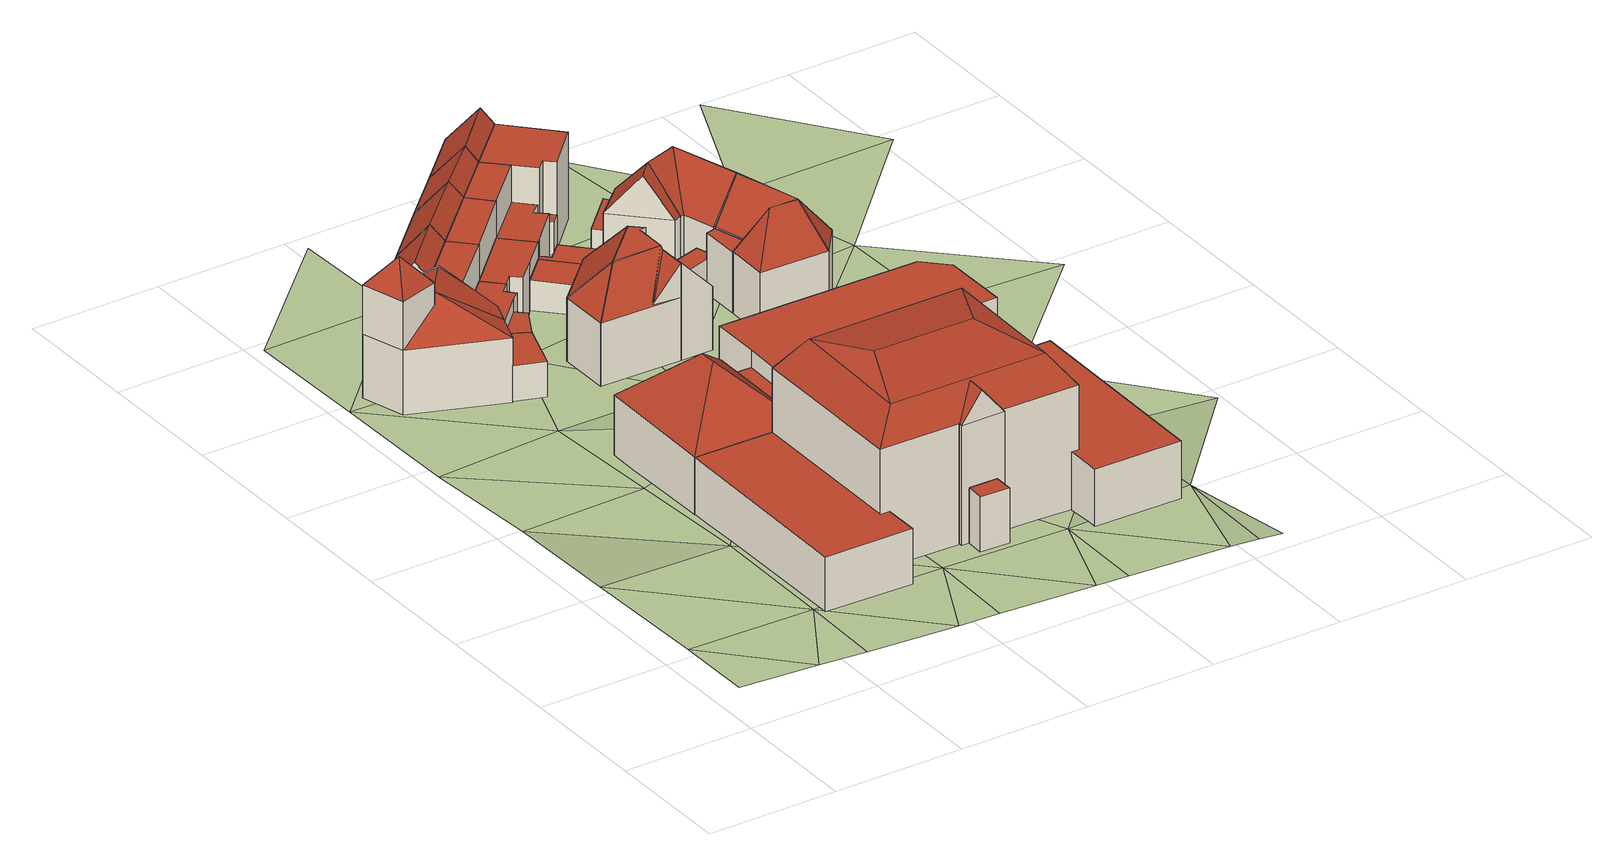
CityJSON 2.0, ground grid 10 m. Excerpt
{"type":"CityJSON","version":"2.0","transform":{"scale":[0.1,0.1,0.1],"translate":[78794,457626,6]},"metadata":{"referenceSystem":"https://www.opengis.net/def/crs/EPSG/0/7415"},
"CityObjects":{
"building1":{"type":"Building","attributes":{"validity":"0"},"children":["building1-1","building1-2","building1-3","building1-4"]},
"building1-1":{"type":"BuildingPart","attributes":{"roofType":"1120","RelativeEavesHeight":3.69,"RelativeRidgeHeight":5.79,"AbsoluteEavesHeight":15.17,"AbsoluteRidgeHeight":17.27,"validity":"0"},"parents":["building1"],"geometry":[{"type":"Solid","lod":"2","boundaries":[[[[0,1,2,3]],[[1,4,5,2]],[[4,6,7,5]],[[6,0,3,7]],[[1,0,8]],[[4,1,8]],[[6,4,8]],[[0,6,8]],[[3,2,5,7]]]],"semantics":{"surfaces":[{"type":"WallSurface"},{"type":"RoofSurface","Direction":74.33,"Slope":38.34},{"type":"RoofSurface","Direction":164.12,"Slope":39.26},{"type":"RoofSurface","Direction":254.25,"Slope":38.2},{"type":"RoofSurface","Direction":344.29,"Slope":38.95},{"type":"GroundSurface"}],"values":[[0,0,0,0,1,2,3,4,5]]}}]},
"building1-2":{"type":"BuildingPart","attributes":{"roofType":"1000","RelativeEavesHeight":2.67,"RelativeRidgeHeight":2.67,"AbsoluteEavesHeight":9.36,"AbsoluteRidgeHeight":9.36,"validity":"0"},"parents":["building1"],"geometry":[{"type":"Solid","lod":"2","boundaries":[[[[9,10,11,12]],[[10,13,14,11]],[[13,15,16,14]],[[15,9,12,16]],[[15,13,10,9]],[[12,11,14,16]]]],"semantics":{"surfaces":[{"type":"WallSurface"},{"type":"RoofSurface","Direction":0,"Slope":90},{"type":"GroundSurface"}],"values":[[0,0,0,0,1,2]]}}]},
"building1-3":{"type":"BuildingPart","attributes":{"roofType":"1030","RelativeEavesHeight":4.89,"RelativeRidgeHeight":7.64,"AbsoluteEavesHeight":11.48,"AbsoluteRidgeHeight":14.23,"validity":"0"},"parents":["building1"],"geometry":[{"type":"Solid","lod":"2","boundaries":[[[[17,18,19,20]],[[18,7,21,19]],[[7,22,23,21]],[[22,17,20,23]],[[7,18,24]],[[17,22,25]],[[18,17,25,24]],[[22,7,24,25]],[[20,19,21,23]]]],"semantics":{"surfaces":[{"type":"WallSurface"},{"type":"RoofSurface","Direction":123.07,"Slope":57.16},{"type":"RoofSurface","Direction":313.42,"Slope":56.73},{"type":"GroundSurface"}],"values":[[0,0,0,0,0,0,1,2,3]]}}]},
"building1-4":{"type":"BuildingPart","attributes":{"roofType":"1130","RelativeEavesHeight":4.86,"RelativeRidgeHeight":7.61,"AbsoluteEavesHeight":11.48,"AbsoluteRidgeHeight":14.23,"validity":"0"},"parents":["building1"],"geometry":[{"type":"Solid","lod":"2","boundaries":[[[[18,26,27,19]],[[26,5,28,27]],[[5,7,21,28]],[[7,18,19,21]],[[5,26,29]],[[18,7,24]],[[26,18,24,29]],[[7,5,29,24]],[[19,27,28,21]]]],"semantics":{"surfaces":[{"type":"WallSurface"},{"type":"RoofSurface","Direction":200.75,"Slope":42.37},{"type":"RoofSurface","Direction":109.12,"Slope":59.62},{"type":"RoofSurface","Direction":254.69,"Slope":53.51},{"type":"GroundSurface"}],"values":[[0,0,0,0,1,0,2,3,4]]}}]},
"building2":{"type":"Building","attributes":{"validity":"0"},"children":["building2-1","building2-2","building2-3","building2-4"]},
"building2-1":{"type":"BuildingPart","attributes":{"roofType":"1000","RelativeEavesHeight":3.68,"RelativeRidgeHeight":3.68,"AbsoluteEavesHeight":10.32,"AbsoluteRidgeHeight":10.32,"validity":"0"},"parents":["building2"],"geometry":[{"type":"Solid","lod":"2","boundaries":[[[[30,31,32,20]],[[31,33,34,32]],[[33,35,36,34]],[[35,37,38,36]],[[37,39,40,38]],[[39,41,42,40]],[[41,43,44,42]],[[43,30,20,44]],[[43,41,39,37,35,33,31,30]],[[20,32,34,36,38,40,42,44]]]],"semantics":{"surfaces":[{"type":"WallSurface"},{"type":"RoofSurface","Direction":0,"Slope":90},{"type":"GroundSurface"}],"values":[[0,0,0,0,0,0,0,0,1,2]]}}]},
"building2-2":{"type":"BuildingPart","attributes":{"roofType":"1000","RelativeEavesHeight":2.67,"RelativeRidgeHeight":2.67,"AbsoluteEavesHeight":9.36,"AbsoluteRidgeHeight":9.36,"validity":"0"},"parents":["building2"],"geometry":[{"type":"Solid","lod":"2","boundaries":[[[[45,46,47,48]],[[46,10,11,47]],[[10,49,50,11]],[[49,45,48,50]],[[49,10,46,45]],[[48,47,11,50]]]],"semantics":{"surfaces":[{"type":"WallSurface"},{"type":"RoofSurface","Direction":0,"Slope":90},{"type":"GroundSurface"}],"values":[[0,0,0,0,1,2]]}}]},
"building2-3":{"type":"BuildingPart","attributes":{"roofType":"1030","RelativeEavesHeight":5.74,"RelativeRidgeHeight":7.67,"AbsoluteEavesHeight":12.3,"AbsoluteRidgeHeight":14.23,"validity":"0"},"parents":["building2"],"geometry":[{"type":"Solid","lod":"2","boundaries":[[[[22,51,52,23]],[[51,53,54,52]],[[53,55,56,54]],[[55,22,23,56]],[[53,51,57]],[[22,55,58]],[[51,22,58,57]],[[55,53,57,58]],[[23,52,54,56]]]],"semantics":{"surfaces":[{"type":"WallSurface"},{"type":"RoofSurface","Direction":315.61,"Slope":40.12},{"type":"RoofSurface","Direction":135.58,"Slope":42.46},{"type":"GroundSurface"}],"values":[[0,0,0,0,0,0,1,2,3]]}}]},
"building2-4":{"type":"BuildingPart","attributes":{"roofType":"1000","RelativeEavesHeight":6.51,"RelativeRidgeHeight":6.51,"AbsoluteEavesHeight":13.12,"AbsoluteRidgeHeight":13.12,"validity":"0"},"parents":["building2"],"geometry":[{"type":"Solid","lod":"2","boundaries":[[[[55,53,54,56]],[[53,59,34,54]],[[59,60,32,34]],[[60,55,56,32]],[[60,59,53,55]],[[56,54,34,32]]]],"semantics":{"surfaces":[{"type":"WallSurface"},{"type":"RoofSurface","Direction":0,"Slope":90},{"type":"GroundSurface"}],"values":[[0,0,0,0,1,2]]}}]},
"building3":{"type":"Building","attributes":{"validity":"0"},"children":["building3-1","building3-2","building3-3","building3-4","building3-5","building3-6","building3-7","building3-8"]},
"building3-1":{"type":"BuildingPart","attributes":{"roofType":"1000","RelativeEavesHeight":4.21,"RelativeRidgeHeight":4.21,"AbsoluteEavesHeight":11.55,"AbsoluteRidgeHeight":11.55,"validity":"0"},"parents":["building3"],"geometry":[{"type":"Solid","lod":"2","boundaries":[[[[61,62,63,64]],[[62,65,66,63]],[[65,67,68,66]],[[67,61,64,68]],[[67,65,62,61]],[[64,63,66,68]]]],"semantics":{"surfaces":[{"type":"WallSurface"},{"type":"RoofSurface","Direction":181.64,"Slope":90},{"type":"GroundSurface"}],"values":[[0,0,0,0,1,2]]}}]},
"building3-2":{"type":"BuildingPart","attributes":{"roofType":"1040","RelativeEavesHeight":4.62,"RelativeRidgeHeight":8.44,"AbsoluteEavesHeight":11.55,"AbsoluteRidgeHeight":15.37,"validity":"0"},"parents":["building3"],"geometry":[{"type":"Solid","lod":"2","boundaries":[[[[69,70,71,72]],[[70,73,74,71]],[[73,75,76,74]],[[75,69,72,76]],[[73,70,77]],[[69,75,78]],[[70,69,78,77]],[[75,73,77,78]],[[72,71,74,76]]]],"semantics":{"surfaces":[{"type":"WallSurface"},{"type":"RoofSurface","Direction":0.863,"Slope":47.85},{"type":"RoofSurface","Direction":180.59,"Slope":47.85},{"type":"RoofSurface","Direction":270.78,"Slope":47.85},{"type":"RoofSurface","Direction":90.68,"Slope":47.85},{"type":"GroundSurface"}],"values":[[0,0,0,0,1,2,3,4,5]]}}]},
"building3-3":{"type":"BuildingPart","attributes":{"roofType":"1000","RelativeEavesHeight":5.92,"RelativeRidgeHeight":5.92,"AbsoluteEavesHeight":12.55,"AbsoluteRidgeHeight":12.55,"validity":"0"},"parents":["building3"],"geometry":[{"type":"Solid","lod":"2","boundaries":[[[[79,80,81,82]],[[80,83,84,81]],[[83,85,86,84]],[[85,87,88,86]],[[87,89,90,88]],[[89,91,92,90]],[[91,79,82,92]],[[91,89,87,85,83,80,79]],[[82,81,84,86,88,90,92]]]],"semantics":{"surfaces":[{"type":"WallSurface"},{"type":"RoofSurface","Direction":180,"Slope":90},{"type":"GroundSurface"}],"values":[[0,0,0,0,0,0,0,1,2]]}}]},
"building3-4":{"type":"BuildingPart","attributes":{"roofType":"1060","RelativeEavesHeight":9.55,"RelativeRidgeHeight":12.7,"AbsoluteEavesHeight":16.43,"AbsoluteRidgeHeight":19.58,"validity":"0"},"parents":["building3"],"geometry":[{"type":"Solid","lod":"2","boundaries":[[[[93,94,95,96]],[[94,97,98,95]],[[97,99,100,98]],[[99,93,96,100]],[[94,93,101,102]],[[97,94,102,103]],[[99,97,103,104]],[[93,99,104,101]],[[102,101,105,106]],[[103,102,106]],[[104,103,106,105]],[[101,104,105]],[[96,95,98,100]]]],"semantics":{"surfaces":[{"type":"WallSurface"},{"type":"RoofSurface","Direction":180.62,"Slope":32.05},{"type":"RoofSurface","Direction":271.02,"Slope":39.34},{"type":"RoofSurface","Direction":0.504,"Slope":33.04},{"type":"RoofSurface","Direction":90.99,"Slope":36.87},{"type":"RoofSurface","Direction":180.5,"Slope":79.78},{"type":"RoofSurface","Direction":271.7,"Slope":64.58},{"type":"RoofSurface","Direction":0.412,"Slope":79.71},{"type":"RoofSurface","Direction":91.05,"Slope":69.43},{"type":"GroundSurface"}],"values":[[0,0,0,0,1,2,3,4,5,6,7,8,9]]}}]},
"building3-5":{"type":"BuildingPart","attributes":{"roofType":"1000","RelativeEavesHeight":4.55,"RelativeRidgeHeight":4.55,"AbsoluteEavesHeight":11.25,"AbsoluteRidgeHeight":11.25,"validity":"0"},"parents":["building3"],"geometry":[{"type":"Solid","lod":"2","boundaries":[[[[107,108,109,110]],[[108,111,112,109]],[[111,113,114,112]],[[113,115,116,114]],[[115,117,118,116]],[[117,107,110,118]],[[117,115,113,111,108,107]],[[110,109,112,114,116,118]]]],"semantics":{"surfaces":[{"type":"WallSurface"},{"type":"RoofSurface","Direction":0,"Slope":90},{"type":"GroundSurface"}],"values":[[0,0,0,0,0,0,1,2]]}}]},
"building3-6":{"type":"BuildingPart","attributes":{"roofType":"1000","RelativeEavesHeight":4.83,"RelativeRidgeHeight":4.83,"AbsoluteEavesHeight":11.55,"AbsoluteRidgeHeight":11.55,"validity":"0"},"parents":["building3"],"geometry":[{"type":"Solid","lod":"2","boundaries":[[[[119,120,121,116]],[[120,122,123,121]],[[122,124,125,123]],[[124,126,127,125]],[[126,128,129,127]],[[128,130,131,129]],[[130,119,116,131]],[[130,128,126,124,122,120,119]],[[116,121,123,125,127,129,131]]]],"semantics":{"surfaces":[{"type":"WallSurface"},{"type":"RoofSurface","Direction":97.12,"Slope":90},{"type":"GroundSurface"}],"values":[[0,0,0,0,0,0,0,1,2]]}}]},
"building3-7":{"type":"BuildingPart","attributes":{"roofType":"1000","RelativeEavesHeight":4.31,"RelativeRidgeHeight":4.31,"AbsoluteEavesHeight":11.55,"AbsoluteRidgeHeight":11.55,"validity":"0"},"parents":["building3"],"geometry":[{"type":"Solid","lod":"2","boundaries":[[[[132,133,134,135]],[[133,136,137,134]],[[136,138,139,137]],[[138,140,141,139]],[[140,69,142,141]],[[69,132,135,142]],[[69,140,138,136,133,132]],[[135,134,137,139,141,142]]]],"semantics":{"surfaces":[{"type":"WallSurface"},{"type":"RoofSurface","Direction":180,"Slope":90},{"type":"GroundSurface"}],"values":[[0,0,0,0,0,0,1,2]]}}]},
"building3-8":{"type":"BuildingPart","attributes":{"roofType":"1130","RelativeEavesHeight":9.1,"RelativeRidgeHeight":11.24,"AbsoluteEavesHeight":16.43,"AbsoluteRidgeHeight":18.58,"validity":"0"},"parents":["building3"],"geometry":[{"type":"Solid","lod":"2","boundaries":[[[[143,144,145,146]],[[144,147,148,145]],[[147,149,150,148]],[[149,143,146,150]],[[147,144,151]],[[143,149,152]],[[144,143,152,151]],[[149,147,151,152]],[[146,145,148,150]]]],"semantics":{"surfaces":[{"type":"WallSurface"},{"type":"RoofSurface","Direction":0.676,"Slope":-33.05},{"type":"RoofSurface","Direction":270.74,"Slope":36.97},{"type":"RoofSurface","Direction":90.92,"Slope":39.34},{"type":"GroundSurface"}],"values":[[0,0,0,0,1,0,2,3,4]]}}]},
"building4":{"type":"Building","attributes":{"validity":"0"},"children":["building4-1","building4-2","building4-3","building4-4"]},
"building4-1":{"type":"BuildingPart","attributes":{"roofType":"1000","RelativeEavesHeight":2.34,"RelativeRidgeHeight":2.34,"AbsoluteEavesHeight":9.02,"AbsoluteRidgeHeight":9.02,"validity":"0"},"parents":["building4"],"geometry":[{"type":"Solid","lod":"2","boundaries":[[[[153,154,155,156]],[[154,157,158,155]],[[157,159,160,158]],[[159,161,162,160]],[[161,163,164,162]],[[163,165,166,164]],[[165,153,156,166]],[[165,163,161,159,157,154,153]],[[156,155,158,160,162,164,166]]]],"semantics":{"surfaces":[{"type":"WallSurface"},{"type":"RoofSurface","Direction":169.02,"Slope":90},{"type":"GroundSurface"}],"values":[[0,0,0,0,0,0,0,1,2]]}}]},
"building4-2":{"type":"BuildingPart","attributes":{"roofType":"1000","RelativeEavesHeight":3.69,"RelativeRidgeHeight":3.69,"AbsoluteEavesHeight":10.32,"AbsoluteRidgeHeight":10.32,"validity":"0"},"parents":["building4"],"geometry":[{"type":"Solid","lod":"2","boundaries":[[[[167,168,169,170]],[[168,171,172,169]],[[171,35,36,172]],[[35,33,34,36]],[[33,173,174,34]],[[173,175,176,174]],[[175,167,170,176]],[[175,173,33,35,171,168,167]],[[170,169,172,36,34,174,176]]]],"semantics":{"surfaces":[{"type":"WallSurface"},{"type":"RoofSurface","Direction":0,"Slope":90},{"type":"GroundSurface"}],"values":[[0,0,0,0,0,0,0,1,2]]}}]},
"building4-3":{"type":"BuildingPart","attributes":{"roofType":"1030","RelativeEavesHeight":5.78,"RelativeRidgeHeight":7.71,"AbsoluteEavesHeight":12.3,"AbsoluteRidgeHeight":14.23,"validity":"0"},"parents":["building4"],"geometry":[{"type":"Solid","lod":"2","boundaries":[[[[177,53,178,179]],[[53,51,180,178]],[[51,181,182,180]],[[181,177,179,182]],[[51,53,57]],[[177,181,183]],[[53,177,183,57]],[[181,51,57,183]],[[179,178,180,182]]]],"semantics":{"surfaces":[{"type":"WallSurface"},{"type":"RoofSurface","Direction":136.17,"Slope":42.08},{"type":"RoofSurface","Direction":316.2,"Slope":40.21},{"type":"GroundSurface"}],"values":[[0,0,0,0,0,0,1,2,3]]}}]},
"building4-4":{"type":"BuildingPart","attributes":{"roofType":"1000","RelativeEavesHeight":6.52,"RelativeRidgeHeight":6.52,"AbsoluteEavesHeight":13.12,"AbsoluteRidgeHeight":13.12,"validity":"0"},"parents":["building4"],"geometry":[{"type":"Solid","lod":"2","boundaries":[[[[53,177,184,54]],[[177,185,174,184]],[[185,59,34,174]],[[59,53,54,34]],[[59,185,177,53]],[[54,184,174,34]]]],"semantics":{"surfaces":[{"type":"WallSurface"},{"type":"RoofSurface","Direction":0,"Slope":90},{"type":"GroundSurface"}],"values":[[0,0,0,0,1,2]]}}]},
"building5":{"type":"Building","attributes":{"validity":"0"},"children":["building5-1","building5-2","building5-3","building5-4","building5-5","building5-6","building5-7"]},
"building5-1":{"type":"BuildingPart","attributes":{"roofType":"1000","RelativeEavesHeight":2.31,"RelativeRidgeHeight":2.31,"AbsoluteEavesHeight":9.02,"AbsoluteRidgeHeight":9.02,"validity":"0"},"parents":["building5"],"geometry":[{"type":"Solid","lod":"2","boundaries":[[[[186,187,188,189]],[[187,159,160,188]],[[159,190,191,160]],[[190,186,189,191]],[[190,159,187,186]],[[189,188,160,191]]]],"semantics":{"surfaces":[{"type":"WallSurface"},{"type":"RoofSurface","Direction":0,"Slope":90},{"type":"GroundSurface"}],"values":[[0,0,0,0,1,2]]}}]},
"building5-2":{"type":"BuildingPart","attributes":{"roofType":"1010","RelativeEavesHeight":6.11,"RelativeRidgeHeight":7.4,"AbsoluteEavesHeight":12.78,"AbsoluteRidgeHeight":14.07,"validity":"0"},"parents":["building5"],"geometry":[{"type":"Solid","lod":"2","boundaries":[[[[192,193,194,195]],[[193,196,197,194]],[[196,198,199,197]],[[198,192,195,199]],[[198,196,193,192]],[[195,194,197,199]]]],"semantics":{"surfaces":[{"type":"WallSurface"},{"type":"RoofSurface","Direction":90.22,"Slope":43.89},{"type":"GroundSurface"}],"values":[[0,0,0,0,1,2]]}}]},
"building5-3":{"type":"BuildingPart","attributes":{"roofType":"1000","RelativeEavesHeight":7.64,"RelativeRidgeHeight":7.64,"AbsoluteEavesHeight":14.33,"AbsoluteRidgeHeight":14.33,"validity":"0"},"parents":["building5"],"geometry":[{"type":"Solid","lod":"2","boundaries":[[[[200,201,202,203]],[[201,204,194,202]],[[204,205,206,194]],[[205,207,208,206]],[[207,200,203,208]],[[207,205,204,201,200]],[[203,202,194,206,208]]]],"semantics":{"surfaces":[{"type":"WallSurface"},{"type":"RoofSurface","Direction":0,"Slope":90},{"type":"GroundSurface"}],"values":[[0,0,0,0,0,1,2]]}}]},
"building5-4":{"type":"BuildingPart","attributes":{"roofType":"1010","RelativeEavesHeight":6.21,"RelativeRidgeHeight":7.63,"AbsoluteEavesHeight":12.91,"AbsoluteRidgeHeight":14.33,"validity":"0"},"parents":["building5"],"geometry":[{"type":"Solid","lod":"2","boundaries":[[[[209,210,191,211]],[[210,200,203,191]],[[200,207,208,203]],[[207,209,211,208]],[[207,200,210,209]],[[211,191,203,208]]]],"semantics":{"surfaces":[{"type":"WallSurface"},{"type":"RoofSurface","Direction":315.21,"Slope":46.21},{"type":"GroundSurface"}],"values":[[0,0,0,0,1,2]]}}]},
"building5-5":{"type":"BuildingPart","attributes":{"roofType":"1010","RelativeEavesHeight":5.75,"RelativeRidgeHeight":7.64,"AbsoluteEavesHeight":12.44,"AbsoluteRidgeHeight":14.33,"validity":"0"},"parents":["building5"],"geometry":[{"type":"Solid","lod":"2","boundaries":[[[[207,212,213,208]],[[212,209,211,213]],[[209,207,208,211]],[[209,212,207]],[[208,213,211]]]],"semantics":{"surfaces":[{"type":"WallSurface"},{"type":"RoofSurface","Direction":270.23,"Slope":40.96},{"type":"GroundSurface"}],"values":[[0,0,0,1,2]]}}]},
"building5-6":{"type":"BuildingPart","attributes":{"roofType":"1010","RelativeEavesHeight":6.23,"RelativeRidgeHeight":7.65,"AbsoluteEavesHeight":12.91,"AbsoluteRidgeHeight":14.33,"validity":"0"},"parents":["building5"],"geometry":[{"type":"Solid","lod":"2","boundaries":[[[[214,212,213,195]],[[212,207,208,213]],[[207,205,206,208]],[[205,214,195,206]],[[205,207,212,214]],[[195,213,208,206]]]],"semantics":{"surfaces":[{"type":"WallSurface"},{"type":"RoofSurface","Direction":180.33,"Slope":39.33},{"type":"GroundSurface"}],"values":[[0,0,0,0,1,2]]}}]},
"building5-7":{"type":"BuildingPart","attributes":{"roofType":"1010","RelativeEavesHeight":1.72,"RelativeRidgeHeight":2.58,"AbsoluteEavesHeight":13.21,"AbsoluteRidgeHeight":14.07,"validity":"0"},"parents":["building5"],"geometry":[{"type":"Solid","lod":"2","boundaries":[[[[215,216,217]],[[215,192,214,216]],[[192,217,214]],[[192,215,217]],[[217,216,214]]]],"semantics":{"surfaces":[{"type":"WallSurface"},{"type":"RoofSurface","Direction":270.45,"Slope":40.01},{"type":"GroundSurface"}],"values":[[0,0,0,1,2]]}}]},
"building6":{"type":"Building","attributes":{"validity":"0"},"children":["building6-1","building6-2","building6-3","building6-4"]},
"building6-1":{"type":"BuildingPart","attributes":{"roofType":"1030","RelativeEavesHeight":5.82,"RelativeRidgeHeight":7.75,"AbsoluteEavesHeight":12.3,"AbsoluteRidgeHeight":14.23,"validity":"0"},"parents":["building6"],"geometry":[{"type":"Solid","lod":"2","boundaries":[[[[218,177,179,219]],[[177,181,182,179]],[[181,220,221,182]],[[220,218,219,221]],[[181,177,183]],[[218,220,222]],[[177,218,222,183]],[[220,181,183,222]],[[219,179,182,221]]]],"semantics":{"surfaces":[{"type":"WallSurface"},{"type":"RoofSurface","Direction":135.7,"Slope":41.37},{"type":"RoofSurface","Direction":315.73,"Slope":40.43},{"type":"GroundSurface"}],"values":[[0,0,0,0,0,0,1,2,3]]}}]},
"building6-2":{"type":"BuildingPart","attributes":{"roofType":"1000","RelativeEavesHeight":6.56,"RelativeRidgeHeight":6.56,"AbsoluteEavesHeight":13.12,"AbsoluteRidgeHeight":13.12,"validity":"0"},"parents":["building6"],"geometry":[{"type":"Solid","lod":"2","boundaries":[[[[177,218,223,184]],[[218,224,225,223]],[[224,185,174,225]],[[185,177,184,174]],[[185,224,218,177]],[[184,223,225,174]]]],"semantics":{"surfaces":[{"type":"WallSurface"},{"type":"RoofSurface","Direction":0,"Slope":90},{"type":"GroundSurface"}],"values":[[0,0,0,0,1,2]]}}]},
"building6-3":{"type":"BuildingPart","attributes":{"roofType":"1000","RelativeEavesHeight":3.71,"RelativeRidgeHeight":3.71,"AbsoluteEavesHeight":10.32,"AbsoluteRidgeHeight":10.32,"validity":"0"},"parents":["building6"],"geometry":[{"type":"Solid","lod":"2","boundaries":[[[[173,226,225,174]],[[226,227,228,225]],[[227,229,230,228]],[[229,231,232,230]],[[231,233,234,232]],[[233,175,176,234]],[[175,173,174,176]],[[175,233,231,229,227,226,173]],[[174,225,228,230,232,234,176]]]],"semantics":{"surfaces":[{"type":"WallSurface"},{"type":"RoofSurface","Direction":0,"Slope":90},{"type":"GroundSurface"}],"values":[[0,0,0,0,0,0,0,1,2]]}}]},
"building6-4":{"type":"BuildingPart","attributes":{"roofType":"1000","RelativeEavesHeight":2.35,"RelativeRidgeHeight":2.35,"AbsoluteEavesHeight":9.02,"AbsoluteRidgeHeight":9.02,"validity":"0"},"parents":["building6"],"geometry":[{"type":"Solid","lod":"2","boundaries":[[[[235,236,237,238]],[[236,239,240,237]],[[239,241,242,240]],[[241,153,156,242]],[[153,165,166,156]],[[165,235,238,166]],[[165,153,241,239,236,235]],[[238,237,240,242,156,166]]]],"semantics":{"surfaces":[{"type":"WallSurface"},{"type":"RoofSurface","Direction":0,"Slope":90},{"type":"GroundSurface"}],"values":[[0,0,0,0,0,0,1,2]]}}]},
"building7":{"type":"Building","attributes":{"validity":"0"},"children":["building7-1","building7-2","building7-3"]},
"building7-1":{"type":"BuildingPart","attributes":{"roofType":"1000","RelativeEavesHeight":2.52,"RelativeRidgeHeight":2.52,"AbsoluteEavesHeight":9.13,"AbsoluteRidgeHeight":9.13,"validity":"0"},"parents":["building7"],"geometry":[{"type":"Solid","lod":"2","boundaries":[[[[243,244,245,246]],[[244,247,248,245]],[[247,249,250,248]],[[249,243,246,250]],[[249,247,244,243]],[[246,245,248,250]]]],"semantics":{"surfaces":[{"type":"WallSurface"},{"type":"RoofSurface","Direction":0,"Slope":90},{"type":"GroundSurface"}],"values":[[0,0,0,0,1,2]]}}]},
"building7-2":{"type":"BuildingPart","attributes":{"roofType":"1000","RelativeEavesHeight":6.62,"RelativeRidgeHeight":6.62,"AbsoluteEavesHeight":13.12,"AbsoluteRidgeHeight":13.12,"validity":"0"},"parents":["building7"],"geometry":[{"type":"Solid","lod":"2","boundaries":[[[[251,252,253,254]],[[252,218,219,253]],[[218,255,256,219]],[[255,257,258,256]],[[257,259,260,258]],[[259,251,254,260]],[[259,257,255,218,252,251]],[[254,253,219,256,258,260]]]],"semantics":{"surfaces":[{"type":"WallSurface"},{"type":"RoofSurface","Direction":0,"Slope":90},{"type":"GroundSurface"}],"values":[[0,0,0,0,0,0,1,2]]}}]},
"building7-3":{"type":"BuildingPart","attributes":{"roofType":"1030","RelativeEavesHeight":5.87,"RelativeRidgeHeight":7.8,"AbsoluteEavesHeight":12.3,"AbsoluteRidgeHeight":14.23,"validity":"0"},"parents":["building7"],"geometry":[{"type":"Solid","lod":"2","boundaries":[[[[220,261,262,263]],[[261,255,264,262]],[[255,218,265,264]],[[218,220,263,265]],[[255,261,266]],[[220,218,222]],[[261,220,222,266]],[[218,255,266,222]],[[263,262,264,265]]]],"semantics":{"surfaces":[{"type":"WallSurface"},{"type":"RoofSurface","Direction":315.84,"Slope":40.22},{"type":"RoofSurface","Direction":135.81,"Slope":41.7},{"type":"GroundSurface"}],"values":[[0,0,0,0,0,0,1,2,3]]}}]},
"building8":{"type":"Building","attributes":{"validity":"0"},"children":["building8-1","building8-2","building8-3","building8-4","building8-5"]},
"building8-1":{"type":"BuildingPart","attributes":{"roofType":"1000","RelativeEavesHeight":2.52,"RelativeRidgeHeight":2.52,"AbsoluteEavesHeight":9.15,"AbsoluteRidgeHeight":9.15,"validity":"0"},"parents":["building8"],"geometry":[{"type":"Solid","lod":"2","boundaries":[[[[267,268,269,270]],[[268,271,272,269]],[[271,273,274,272]],[[273,267,270,274]],[[273,271,268,267]],[[270,269,272,274]]]],"semantics":{"surfaces":[{"type":"WallSurface"},{"type":"RoofSurface","Direction":0,"Slope":90},{"type":"GroundSurface"}],"values":[[0,0,0,0,1,2]]}}]},
"building8-2":{"type":"BuildingPart","attributes":{"roofType":"1030","RelativeEavesHeight":4.83,"RelativeRidgeHeight":7.85,"AbsoluteEavesHeight":11.33,"AbsoluteRidgeHeight":14.36,"validity":"0"},"parents":["building8"],"geometry":[{"type":"Solid","lod":"2","boundaries":[[[[275,276,277,278]],[[276,279,280,277]],[[279,281,282,280]],[[281,275,278,282]],[[279,276,283]],[[275,281,284]],[[276,275,284,283]],[[281,279,283,284]],[[278,277,280,282]]]],"semantics":{"surfaces":[{"type":"WallSurface"},{"type":"RoofSurface","Direction":73.43,"Slope":37.89},{"type":"RoofSurface","Direction":253.64,"Slope":37.83},{"type":"GroundSurface"}],"values":[[0,0,0,0,0,0,1,2,3]]}}]},
"building8-3":{"type":"BuildingPart","attributes":{"roofType":"1030","RelativeEavesHeight":4.83,"RelativeRidgeHeight":7.85,"AbsoluteEavesHeight":11.33,"AbsoluteRidgeHeight":14.36,"validity":"0"},"parents":["building8"],"geometry":[{"type":"Solid","lod":"2","boundaries":[[[[281,285,286,282]],[[285,287,288,286]],[[287,275,278,288]],[[275,281,282,278]],[[287,285,289]],[[281,275,284]],[[285,281,284,289]],[[275,287,289,284]],[[282,286,288,278]]]],"semantics":{"surfaces":[{"type":"WallSurface"},{"type":"RoofSurface","Direction":163.69,"Slope":43.41},{"type":"RoofSurface","Direction":343.83,"Slope":43.44},{"type":"GroundSurface"}],"values":[[0,0,0,0,0,0,1,2,3]]}}]},
"building8-4":{"type":"BuildingPart","attributes":{"roofType":"1000","RelativeEavesHeight":2.44,"RelativeRidgeHeight":2.44,"AbsoluteEavesHeight":8.93,"AbsoluteRidgeHeight":8.93,"validity":"0"},"parents":["building8"],"geometry":[{"type":"Solid","lod":"2","boundaries":[[[[290,291,292,288]],[[291,293,294,292]],[[293,295,296,294]],[[295,297,298,296]],[[297,299,300,298]],[[299,301,278,300]],[[301,290,288,278]],[[301,299,297,295,293,291,290]],[[288,292,294,296,298,300,278]]]],"semantics":{"surfaces":[{"type":"WallSurface"},{"type":"RoofSurface","Direction":358.29,"Slope":90},{"type":"GroundSurface"}],"values":[[0,0,0,0,0,0,0,1,2]]}}]},
"building8-5":{"type":"BuildingPart","attributes":{"roofType":"1030","RelativeEavesHeight":4.74,"RelativeRidgeHeight":7.76,"AbsoluteEavesHeight":11.33,"AbsoluteRidgeHeight":14.36,"validity":"0"},"parents":["building8"],"geometry":[{"type":"Solid","lod":"2","boundaries":[[[[285,302,303,304]],[[302,305,306,303]],[[305,287,307,306]],[[287,285,304,307]],[[305,302,308]],[[285,287,289]],[[302,285,289,308]],[[287,305,308,289]],[[304,303,306,307]]]],"semantics":{"surfaces":[{"type":"WallSurface"},{"type":"RoofSurface","Direction":141.05,"Slope":38.54},{"type":"RoofSurface","Direction":316.07,"Slope":40.55},{"type":"GroundSurface"}],"values":[[0,0,0,0,0,0,1,2,3]]}}]},
"building9":{"type":"Building","attributes":{"validity":"0"},"children":["building9-1","building9-2","building9-3","building9-4"]},
"building9-1":{"type":"BuildingPart","attributes":{"roofType":"1000","RelativeEavesHeight":4.58,"RelativeRidgeHeight":4.58,"AbsoluteEavesHeight":11.23,"AbsoluteRidgeHeight":11.23,"validity":"0"},"parents":["building9"],"geometry":[{"type":"Solid","lod":"2","boundaries":[[[[309,310,311,312]],[[310,313,314,311]],[[313,315,316,314]],[[315,317,318,316]],[[317,309,312,318]],[[317,315,313,310,309]],[[312,311,314,316,318]]]],"semantics":{"surfaces":[{"type":"WallSurface"},{"type":"RoofSurface","Direction":132.42,"Slope":90},{"type":"GroundSurface"}],"values":[[0,0,0,0,0,1,2]]}}]},
"building9-2":{"type":"BuildingPart","attributes":{"roofType":"1040","RelativeEavesHeight":4.71,"RelativeRidgeHeight":7.74,"AbsoluteEavesHeight":11.33,"AbsoluteRidgeHeight":14.36,"validity":"0"},"parents":["building9"],"geometry":[{"type":"Solid","lod":"2","boundaries":[[[[319,320,321,322]],[[320,323,314,321]],[[323,324,311,314]],[[324,319,322,311]],[[323,320,325]],[[319,324,326]],[[320,319,326,325]],[[324,323,325,326]],[[322,321,314,311]]]],"semantics":{"surfaces":[{"type":"WallSurface"},{"type":"RoofSurface","Direction":270.96,"Slope":36.1},{"type":"RoofSurface","Direction":39.99,"Slope":-22.08},{"type":"RoofSurface","Direction":180.34,"Slope":37.56},{"type":"RoofSurface","Direction":3.2,"Slope":16.07},{"type":"GroundSurface"}],"values":[[0,0,0,0,1,2,3,4,5]]}}]},
"building9-3":{"type":"BuildingPart","attributes":{"roofType":"1130","RelativeEavesHeight":4.74,"RelativeRidgeHeight":7.77,"AbsoluteEavesHeight":11.33,"AbsoluteRidgeHeight":14.36,"validity":"0"},"parents":["building9"],"geometry":[{"type":"Solid","lod":"2","boundaries":[[[[276,327,328,329]],[[327,330,312,328]],[[330,331,318,312]],[[331,276,329,318]],[[330,327,326]],[[276,331,283]],[[327,276,283,326]],[[331,330,326,283]],[[329,328,312,318]]]],"semantics":{"surfaces":[{"type":"WallSurface"},{"type":"RoofSurface","Direction":195.72,"Slope":-10.15},{"type":"RoofSurface","Direction":73.9,"Slope":37.83},{"type":"RoofSurface","Direction":254.34,"Slope":37.01},{"type":"GroundSurface"}],"values":[[0,0,0,0,1,0,2,3,4]]}}]},
"building9-4":{"type":"BuildingPart","attributes":{"roofType":"1120","RelativeEavesHeight":4.74,"RelativeRidgeHeight":7.77,"AbsoluteEavesHeight":11.33,"AbsoluteRidgeHeight":14.36,"validity":"0"},"parents":["building9"],"geometry":[{"type":"Solid","lod":"2","boundaries":[[[[327,319,322,328]],[[319,324,311,322]],[[324,330,312,311]],[[330,327,328,312]],[[319,327,326]],[[324,319,326]],[[330,324,326]],[[327,330,326]],[[328,322,311,312]]]],"semantics":{"surfaces":[{"type":"WallSurface"},{"type":"RoofSurface","Direction":127.23,"Slope":35.03},{"type":"RoofSurface","Direction":219.99,"Slope":22.08},{"type":"RoofSurface","Direction":303.72,"Slope":44.82},{"type":"RoofSurface","Direction":15.72,"Slope":10.15},{"type":"GroundSurface"}],"values":[[0,0,0,0,1,2,3,4,5]]}}]},
"terrain1":{"type":"TINRelief","attributes":{"validity":"0"},"geometry":[{"type":"CompositeSurface","lod":"2","boundaries":[[[332,333,334]],[[335,333,336]],[[333,332,336]],[[337,335,338]],[[332,339,336]],[[335,336,338]],[[340,337,341]],[[342,336,339]],[[337,338,341]],[[343,340,344]],[[338,336,345]],[[340,341,344]],[[336,342,345]],[[346,343,347]],[[342,348,345]],[[343,344,349]],[[341,338,350]],[[350,338,345]],[[344,341,350]],[[343,349,347]],[[351,345,348]],[[346,347,352]],[[349,344,353]],[[344,350,353]],[[345,351,354]],[[350,345,354]],[[351,355,354]],[[347,349,356]],[[349,353,357]],[[358,354,355]],[[349,357,356]],[[353,350,359]],[[347,356,360]],[[350,354,361]],[[357,353,362]],[[354,358,363]],[[353,359,362]],[[356,357,362]],[[350,364,359]],[[354,363,361]],[[358,365,363]],[[350,361,364]],[[366,363,365]],[[356,362,367]],[[356,367,368]],[[362,359,369]],[[359,364,370]],[[361,363,371]],[[367,362,372]],[[359,370,369]],[[364,361,371]],[[362,369,372]],[[368,367,372]],[[370,364,373]],[[369,370,373]],[[372,369,374]],[[375,372,374]]]}]}
},
"vertices":[
[59,508,92],[68,475,92],[68,475,55],[59,508,55],[37,466,92],[37,466,55],[27,499,92],[27,499,55],[48,487,113],
[121,479,34],[141,469,34],[141,469,7],[121,479,7],[128,431,34],[128,431,7],[106,439,34],[106,439,7],
[121,479,55],[115,463,55],[115,463,6],[121,479,6],[27,499,6],[66,536,55],[66,536,6],[71,481,82],[93,507,82],
[106,439,55],[106,439,6],[37,466,6],[71,480,82],
[121,479,43],[105,496,43],[105,496,6],[141,531,43],[141,531,6],[154,518,43],[154,518,6],[147,511,43],[147,511,6],[153,504,43],[153,504,6],[146,498,43],[146,498,6],[125,477,43],[125,477,6],
[146,498,34],[153,491,34],[153,491,7],[146,498,7],[125,477,34],[125,477,7],
[102,571,55],[102,571,6],[125,547,71],[125,547,6],[89,512,71],[89,512,6],[118,555,82],[82,519,82],
[141,531,71],[105,496,71],
[268,108,55],[268,93,55],[268,93,13],[268,108,13],[245,94,55],[245,94,13],[246,108,55],[246,108,13],
[118,242,55],[120,340,55],[120,340,9],[118,242,9],[204,339,55],[204,339,9],[203,241,55],[203,241,9],[161,297,94],[161,284,94],
[218,324,65],[218,362,65],[218,362,6],[218,324,6],[374,360,65],[374,360,6],[391,343,65],[391,343,6],[391,291,65],[391,291,6],[377,291,65],[377,291,6],[217,293,65],[217,293,6],
[334,110,104],[178,112,104],[178,112,9],[334,110,9],[179,241,104],[179,241,9],[336,240,104],[336,240,9],[317,124,127],[195,125,127],[198,226,127],[319,226,127],[294,175,136],[216,176,136],
[204,324,52],[218,324,52],[218,324,7],[204,324,7],[217,293,52],[217,293,7],[377,291,52],[377,291,7],[376,239,52],[376,239,7],[203,241,52],[203,241,7],
[376,239,55],[398,239,55],[398,239,7],[396,81,55],[396,81,7],[328,82,55],[328,82,7],[328,110,55],[328,110,7],[334,110,55],[334,110,7],[336,240,55],[336,240,7],
[179,241,55],[178,112,55],[178,112,12],[179,241,12],[185,112,55],[185,112,12],[185,84,55],[185,84,12],[116,85,55],[116,85,12],[118,242,12],
[240,108,104],[240,111,104],[240,111,13],[240,108,13],[274,110,104],[274,110,13],[274,108,104],[274,108,13],[257,125,126],[256,108,126],
[231,522,30],[238,514,30],[238,514,7],[231,522,7],[213,490,30],[213,490,7],[196,506,30],[196,506,7],[202,511,30],[202,511,7],[182,532,30],[182,532,7],[202,552,30],[202,552,7],
[182,532,43],[168,519,43],[168,519,6],[182,532,6],[161,525,43],[161,525,6],[182,572,43],[182,572,6],[202,552,43],[202,552,6],
[167,588,71],[125,547,5],[167,588,5],[102,571,5],[144,612,55],[144,612,5],[160,595,82],
[167,588,6],[182,572,71],
[202,500,30],[196,505,30],[196,505,7],[202,500,7],[203,500,30],[203,500,7],
[228,422,81],[228,470,81],[228,470,7],[228,422,7],[253,471,55],[253,471,7],[253,422,55],[253,422,7],
[224,479,83],[233,471,83],[233,471,7],[224,479,7],[228,470,83],[228,446,83],[228,446,7],[190,446,83],[190,446,7],
[165,463,55],[203,500,55],[165,463,7],
[165,423,55],[165,423,7],
[228,422,55],
[228,446,81],[228,446,55],[206,423,55],
[201,621,71],[201,621,5],[178,645,55],[178,645,5],[195,628,82],
[201,621,6],[217,606,71],[217,606,6],
[217,606,43],[229,593,43],[229,593,6],[221,586,43],[221,586,6],[229,579,43],[229,579,6],[205,555,43],[205,555,6],
[205,555,30],[211,549,30],[211,549,7],[205,555,7],[223,561,30],[223,561,7],[246,537,30],[246,537,7],
[237,585,31],[230,592,31],[230,592,6],[237,585,6],[237,599,31],[237,599,6],[244,592,31],[244,592,6],
[237,599,71],[230,592,71],[230,592,5],[237,599,5],[238,657,71],[238,657,5],[272,621,71],[272,621,5],[244,592,71],[244,592,5],
[215,681,55],[215,681,4],[178,645,4],[238,657,4],[201,621,4],[231,664,82],
[299,489,32],[260,477,32],[260,477,6],[299,489,6],[254,491,32],[254,491,6],[295,503,32],[295,503,6],
[321,582,53],[344,502,53],[344,502,5],[321,582,5],[299,489,53],[299,489,5],[292,514,53],[292,514,5],[322,496,84],[306,548,84],
[289,513,53],[289,513,5],[274,568,53],[274,568,5],[281,540,84],
[274,568,29],[263,558,29],[263,558,5],[254,567,29],[254,567,5],[283,596,29],[283,596,5],[287,589,29],[287,589,5],[315,600,29],[315,600,5],[321,582,29],
[283,511,53],[283,511,6],[289,513,6],[249,545,53],[249,545,6],[274,568,6],[268,527,84],
[309,458,52],[306,454,52],[306,454,6],[309,458,6],[292,456,52],[292,456,6],[292,487,52],[292,487,6],[300,489,52],[300,489,6],
[345,421,53],[291,422,53],[291,422,6],[345,421,6],[292,456,53],[306,454,53],[314,445,84],[336,445,84],
[362,443,53],[362,443,6],[344,502,6],[309,458,53],[300,489,53],
[72,27,15],[10,89,17],[11,30,16],[8,190,17],[110,90,15],[11,286,12],[112,191,14],[109,25,14],[9,382,8],[110,290,11],[179,21,13],[10,489,6],[109,390,7],[212,89,14],[10,590,4],[111,590,5],[211,20,13],[142,482,7],[209,324,11],[285,16,12],[110,687,3],[209,389,7],[310,87,13],[310,15,12],[224,585,7],[220,493,7],[388,11,11],[309,390,7],[212,689,4],[410,192,8],[296,475,7],[409,90,13],[409,290,6],[410,10,10],[428,9,9],[318,594,5],[310,689,4],[409,487,5],[410,392,6],[494,184,7],[381,587,5],[510,389,5],[510,591,3],[428,697,5]
]}
